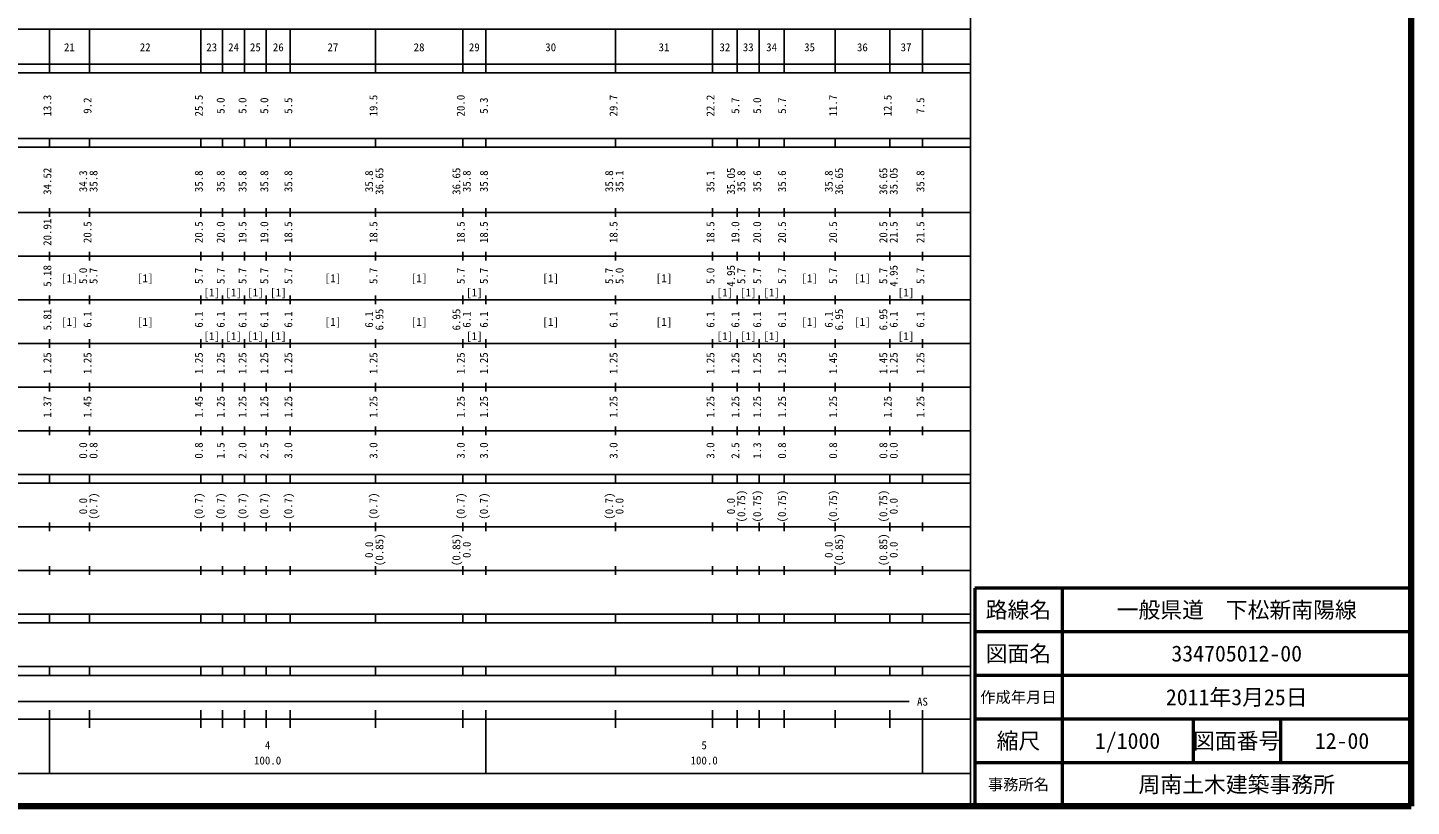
# Model space of a CAD drawing. Units: millimetres on the paper, enlarged 1000 times. Extents: x 40000 to 680000, y 20000 to 380000.
# Drawn here: x 363034 to 680000, y 20000 to 198357 of the extents above; entities that cross this region are included whole.
import ezdxf
from ezdxf.enums import TextEntityAlignment as Align

# ---------------------------------------------------------------- set-up
doc = ezdxf.new("R2010")
doc.units = ezdxf.units.MM
doc.header["$LTSCALE"] = 1000
for name, color, linetype, lineweight in [('M-TTL', 2, 'Continuous', 140), ('M-TTL-BAND', 7, 'Continuous', 25), ('M-TTL-FRAM', 2, 'Continuous', 50), ('M-TTL-LINE', 7, 'Continuous', 50)]:
    doc.layers.add(name, color=color, linetype=linetype, lineweight=lineweight)
doc.layers.add('M-TTL-TXT', color=7, linetype='Continuous')
doc.styles.add('ＭＳ ゴシック', font='')
doc.styles.get('ＭＳ ゴシック').set_extended_font_data('MS Gothic')

msp = doc.modelspace()

# ---------------------------------------------------------------- linework, layer by layer
at = {"layer": 'M-TTL'}
for p, q in [((680000, 20000), (680000, 380000)), ((40000, 20000), (680000, 20000))]:
    msp.add_line(p, q, dxfattribs=at)
at = {"layer": 'M-TTL-BAND'}
for p, q in [((579000, 20000), (579000, 370000)), ((68000, 198000), (579000, 198000)), ((368000, 188000), (368000, 198000)), ((377200, 188000), (377200, 198000)), ((402700, 188000), (402700, 198000)), ((407700, 188000), (407700, 198000)), ((412700, 188000), (412700, 198000)), ((417700, 188000), (417700, 198000)), ((423200, 188000), (423200, 198000)), ((442700, 188000), (442700, 198000)), ((462700, 188000), (462700, 198000)), ((468000, 188000), (468000, 198000)), ((497700, 188000), (497700, 198000)), ((519900, 188000), (519900, 198000)), ((525600, 188000), (525600, 198000)), ((530600, 188000), (530600, 198000)), ((536300, 188000), (536300, 198000)), ((548000, 188000), (548000, 198000)), ((560500, 188000), (560500, 198000)), ((568000, 188000), (568000, 198000)), ((40000, 190000), (579000, 190000)), ((40000, 188000), (579000, 188000)), ((40000, 173000), (579000, 173000)), ((368000, 171000), (368000, 173000)), ((377200, 171000), (377200, 173000)), ((402700, 171000), (402700, 173000)), ((407700, 171000), (407700, 173000)), ((412700, 171000), (412700, 173000)), ((417700, 171000), (417700, 173000)), ((423200, 171000), (423200, 173000)), ((442700, 171000), (442700, 173000)), ((462700, 171000), (462700, 173000)), ((468000, 171000), (468000, 173000)), ((497700, 171000), (497700, 173000)), ((519900, 171000), (519900, 173000)), ((525600, 171000), (525600, 173000)), ((530600, 171000), (530600, 173000)), ((536300, 171000), (536300, 173000)), ((548000, 171000), (548000, 173000)), ((560500, 171000), (560500, 173000)), ((568000, 171000), (568000, 173000)), ((40000, 171000), (579000, 171000)), ((40000, 156000), (579000, 156000)), ((368000, 155000), (368000, 157000)), ((377200, 155000), (377200, 157000)), ((402700, 155000), (402700, 157000)), ((407700, 155000), (407700, 157000)), ((412700, 155000), (412700, 157000)), ((417700, 155000), (417700, 157000)), ((423200, 155000), (423200, 157000)), ((442700, 155000), (442700, 157000)), ((462700, 155000), (462700, 157000)), ((468000, 155000), (468000, 157000)), ((497700, 155000), (497700, 157000)), ((519900, 155000), (519900, 157000)), ((525600, 155000), (525600, 157000)), ((530600, 155000), (530600, 157000)), ((536300, 155000), (536300, 157000)), ((548000, 155000), (548000, 157000)), ((560500, 155000), (560500, 157000)), ((568000, 155000), (568000, 157000)), ((46000, 146000), (579000, 146000)), ((368000, 145000), (368000, 147000)), ((377200, 145000), (377200, 147000)), ((402700, 145000), (402700, 147000)), ((407700, 145000), (407700, 147000)), ((412700, 145000), (412700, 147000)), ((417700, 145000), (417700, 147000)), ((423200, 145000), (423200, 147000)), ((442700, 145000), (442700, 147000)), ((462700, 145000), (462700, 147000)), ((468000, 145000), (468000, 147000)), ((497700, 145000), (497700, 147000)), ((519900, 145000), (519900, 147000)), ((525600, 145000), (525600, 147000)), ((530600, 145000), (530600, 147000)), ((536300, 145000), (536300, 147000)), ((548000, 145000), (548000, 147000)), ((560500, 145000), (560500, 147000)), ((568000, 145000), (568000, 147000)), ((368000, 135000), (368000, 137000)), ((377200, 135000), (377200, 137000)), ((402700, 135000), (402700, 137000)), ((407700, 135000), (407700, 137000)), ((412700, 135000), (412700, 137000)), ((417700, 135000), (417700, 137000)), ((423200, 135000), (423200, 137000)), ((442700, 135000), (442700, 137000)), ((462700, 135000), (462700, 137000)), ((468000, 135000), (468000, 137000)), ((497700, 135000), (497700, 137000)), ((519900, 135000), (519900, 137000)), ((525600, 135000), (525600, 137000)), ((530600, 135000), (530600, 137000)), ((536300, 135000), (536300, 137000)), ((548000, 135000), (548000, 137000)), ((560500, 135000), (560500, 137000)), ((568000, 135000), (568000, 137000)), ((52000, 136000), (579000, 136000)), ((368000, 125000), (368000, 127000)), ((377200, 125000), (377200, 127000)), ((402700, 125000), (402700, 127000)), ((407700, 125000), (407700, 127000)), ((412700, 125000), (412700, 127000)), ((417700, 125000), (417700, 127000)), ((423200, 125000), (423200, 127000)), ((442700, 125000), (442700, 127000)), ((462700, 125000), (462700, 127000)), ((468000, 125000), (468000, 127000)), ((497700, 125000), (497700, 127000)), ((519900, 125000), (519900, 127000)), ((525600, 125000), (525600, 127000)), ((530600, 125000), (530600, 127000)), ((536300, 125000), (536300, 127000)), ((548000, 125000), (548000, 127000)), ((560500, 125000), (560500, 127000)), ((568000, 125000), (568000, 127000)), ((46000, 126000), (579000, 126000)), ((52000, 116000), (579000, 116000)), ((368000, 115000), (368000, 117000)), ((377200, 115000), (377200, 117000)), ((402700, 115000), (402700, 117000)), ((407700, 115000), (407700, 117000)), ((412700, 115000), (412700, 117000)), ((417700, 115000), (417700, 117000)), ((423200, 115000), (423200, 117000)), ((442700, 115000), (442700, 117000)), ((462700, 115000), (462700, 117000)), ((468000, 115000), (468000, 117000)), ((497700, 115000), (497700, 117000)), ((519900, 115000), (519900, 117000)), ((525600, 115000), (525600, 117000)), ((530600, 115000), (530600, 117000)), ((536300, 115000), (536300, 117000)), ((548000, 115000), (548000, 117000)), ((560500, 115000), (560500, 117000)), ((568000, 115000), (568000, 117000)), ((46000, 106000), (579000, 106000)), ((368000, 105000), (368000, 107000)), ((377200, 105000), (377200, 107000)), ((402700, 105000), (402700, 107000)), ((407700, 105000), (407700, 107000)), ((412700, 105000), (412700, 107000)), ((417700, 105000), (417700, 107000)), ((423200, 105000), (423200, 107000)), ((442700, 105000), (442700, 107000)), ((462700, 105000), (462700, 107000)), ((468000, 105000), (468000, 107000)), ((497700, 105000), (497700, 107000)), ((519900, 105000), (519900, 107000)), ((525600, 105000), (525600, 107000)), ((530600, 105000), (530600, 107000)), ((536300, 105000), (536300, 107000)), ((548000, 105000), (548000, 107000)), ((560500, 105000), (560500, 107000)), ((568000, 105000), (568000, 107000)), ((40000, 96000), (579000, 96000)), ((368000, 94000), (368000, 96000)), ((377200, 94000), (377200, 96000)), ((402700, 94000), (402700, 96000)), ((407700, 94000), (407700, 96000)), ((412700, 94000), (412700, 96000)), ((417700, 94000), (417700, 96000)), ((423200, 94000), (423200, 96000)), ((442700, 94000), (442700, 96000)), ((462700, 94000), (462700, 96000)), ((468000, 94000), (468000, 96000)), ((497700, 94000), (497700, 96000)), ((519900, 94000), (519900, 96000)), ((525600, 94000), (525600, 96000)), ((530600, 94000), (530600, 96000)), ((536300, 94000), (536300, 96000)), ((548000, 94000), (548000, 96000)), ((560500, 94000), (560500, 96000)), ((568000, 94000), (568000, 96000)), ((40000, 94000), (579000, 94000)), ((49000, 84000), (579000, 84000)), ((368000, 83000), (368000, 85000)), ((377200, 83000), (377200, 85000)), ((402700, 83000), (402700, 85000)), ((407700, 83000), (407700, 85000)), ((412700, 83000), (412700, 85000)), ((417700, 83000), (417700, 85000)), ((423200, 83000), (423200, 85000)), ((442700, 83000), (442700, 85000)), ((462700, 83000), (462700, 85000)), ((468000, 83000), (468000, 85000)), ((497700, 83000), (497700, 85000)), ((519900, 83000), (519900, 85000)), ((525600, 83000), (525600, 85000)), ((530600, 83000), (530600, 85000)), ((536300, 83000), (536300, 85000)), ((548000, 83000), (548000, 85000)), ((560500, 83000), (560500, 85000)), ((568000, 83000), (568000, 85000)), ((40000, 74000), (579000, 74000)), ((368000, 73000), (368000, 75000)), ((377200, 73000), (377200, 75000)), ((402700, 73000), (402700, 75000)), ((407700, 73000), (407700, 75000)), ((412700, 73000), (412700, 75000)), ((417700, 73000), (417700, 75000)), ((423200, 73000), (423200, 75000)), ((442700, 73000), (442700, 75000)), ((462700, 73000), (462700, 75000)), ((468000, 73000), (468000, 75000)), ((497700, 73000), (497700, 75000)), ((519900, 73000), (519900, 75000)), ((525600, 73000), (525600, 75000)), ((530600, 73000), (530600, 75000)), ((536300, 73000), (536300, 75000)), ((548000, 73000), (548000, 75000)), ((560500, 73000), (560500, 75000)), ((568000, 73000), (568000, 75000)), ((40000, 64000), (579000, 64000)), ((368000, 62000), (368000, 64000)), ((377200, 62000), (377200, 64000)), ((402700, 62000), (402700, 64000)), ((407700, 62000), (407700, 64000)), ((412700, 62000), (412700, 64000)), ((417700, 62000), (417700, 64000)), ((423200, 62000), (423200, 64000)), ((442700, 62000), (442700, 64000)), ((462700, 62000), (462700, 64000)), ((468000, 62000), (468000, 64000)), ((497700, 62000), (497700, 64000)), ((519900, 62000), (519900, 64000)), ((525600, 62000), (525600, 64000)), ((530600, 62000), (530600, 64000)), ((536300, 62000), (536300, 64000)), ((548000, 62000), (548000, 64000)), ((560500, 62000), (560500, 64000)), ((568000, 62000), (568000, 64000)), ((40000, 62000), (579000, 62000)), ((40000, 52000), (579000, 52000)), ((368000, 50000), (368000, 52000)), ((377200, 50000), (377200, 52000)), ((402700, 50000), (402700, 52000)), ((407700, 50000), (407700, 52000)), ((412700, 50000), (412700, 52000)), ((417700, 50000), (417700, 52000)), ((423200, 50000), (423200, 52000)), ((442700, 50000), (442700, 52000)), ((462700, 50000), (462700, 52000)), ((468000, 50000), (468000, 52000)), ((497700, 50000), (497700, 52000)), ((519900, 50000), (519900, 52000)), ((525600, 50000), (525600, 52000)), ((530600, 50000), (530600, 52000)), ((536300, 50000), (536300, 52000)), ((548000, 50000), (548000, 52000)), ((560500, 50000), (560500, 52000)), ((568000, 50000), (568000, 52000)), ((40000, 50000), (579000, 50000)), ((71000, 44000), (565000, 44000)), ((368000, 27500), (368000, 42000)), ((377200, 38000), (377200, 42000)), ((402700, 38000), (402700, 42000)), ((407700, 38000), (407700, 42000)), ((412700, 38000), (412700, 42000)), ((417700, 38000), (417700, 42000)), ((423200, 38000), (423200, 42000)), ((442700, 38000), (442700, 42000)), ((462700, 38000), (462700, 42000)), ((468000, 27500), (468000, 42000)), ((497700, 38000), (497700, 42000)), ((519900, 38000), (519900, 42000)), ((525600, 38000), (525600, 42000)), ((530600, 38000), (530600, 42000)), ((536300, 38000), (536300, 42000)), ((548000, 38000), (548000, 42000)), ((560500, 38000), (560500, 42000)), ((568000, 27500), (568000, 42000)), ((40000, 40000), (579000, 40000)), ((68000, 27500), (579000, 27500))]:
    msp.add_line(p, q, dxfattribs=at)
at = {"layer": 'M-TTL-FRAM'}
for p, q in [((680000, 70000), (580000, 70000)), ((580000, 70000), (580000, 20000))]:
    msp.add_line(p, q, dxfattribs=at)
at = {"layer": 'M-TTL-LINE'}
for p, q in [((600000, 70000), (600000, 20000)), ((680000, 60000), (580000, 60000)), ((680000, 50000), (580000, 50000)), ((680000, 40000), (580000, 40000)), ((630000, 40000), (630000, 30000)), ((650000, 40000), (650000, 30000)), ((680000, 30000), (580000, 30000))]:
    msp.add_line(p, q, dxfattribs=at)

# ---------------------------------------------------------------- texts
at = {"layer": 'M-TTL-BAND', "style": 'ＭＳ ゴシック'}
for s, p in [('21', (372600, 192405)), ('22', (389950, 192405)), ('23', (405200, 192405)), ('24', (410200, 192405)), ('25', (415200, 192405)), ('26', (420450, 192405)), ('27', (432950, 192405)), ('28', (452700, 192405)), ('29', (465350, 192405)), ('30', (482850, 192405)), ('31', (508800, 192405)), ('32', (522750, 192405)), ('33', (528100, 192405)), ('34', (533450, 192405)), ('35', (542150, 192405)), ('36', (554250, 192405)), ('37', (564250, 192405)), ('[1]', (372600, 139500)), ('[1]', (389950, 139500)), ('[1]', (432950, 139500)), ('[1]', (452700, 139500)), ('[1]', (482850, 139500)), ('[1]', (508800, 139500)), ('[1]', (542150, 139500)), ('[1]', (554250, 139500)), ('[1]', (405200, 136234)), ('[1]', (410200, 136234)), ('[1]', (415200, 136234)), ('[1]', (420450, 136234)), ('[1]', (465350, 136234)), ('[1]', (522750, 136234)), ('[1]', (528100, 136234)), ('[1]', (533450, 136234)), ('[1]', (564250, 136234)), ('[1]', (372600, 129500)), ('[1]', (389950, 129500)), ('[1]', (432950, 129500)), ('[1]', (452700, 129500)), ('[1]', (482850, 129500)), ('[1]', (508800, 129500)), ('[1]', (542150, 129500)), ('[1]', (554250, 129500)), ('[1]', (405200, 126234)), ('[1]', (410200, 126234)), ('[1]', (415200, 126234)), ('[1]', (420450, 126234)), ('[1]', (465350, 126234)), ('[1]', (522750, 126234)), ('[1]', (528100, 126234)), ('[1]', (533450, 126234)), ('[1]', (564250, 126234)), ('AS', (568000, 42500)), ('4', (418000, 32523)), ('5', (518000, 32523)), ('100.0', (418000, 29033)), ('100.0', (518000, 29033))]:
    msp.add_text(s, height=1833, dxfattribs=at).set_placement(p, align=Align.BOTTOM_CENTER)
for s, p in [('13.3', (369000, 180500)), ('9.2', (378200, 180500)), ('25.5', (403700, 180500)), ('5.0', (408700, 180500)), ('5.0', (413700, 180500)), ('5.0', (418700, 180500)), ('5.5', (424200, 180500)), ('19.5', (443700, 180500)), ('20.0', (463700, 180500)), ('5.3', (469000, 180500)), ('29.7', (498700, 180500)), ('22.2', (520900, 180500)), ('5.7', (526600, 180500)), ('5.0', (531600, 180500)), ('5.7', (537300, 180500)), ('11.7', (549000, 180500)), ('12.5', (561500, 180500)), ('7.5', (569000, 180500)), ('34.52', (369000, 163174)), ('34.3', (377200, 163174)), ('35.8', (379570, 163174)), ('35.8', (403700, 163174)), ('35.8', (408700, 163174)), ('35.8', (413700, 163174)), ('35.8', (418700, 163174)), ('35.8', (424200, 163174)), ('35.8', (442700, 163174)), ('36.65', (445070, 163174)), ('36.65', (462700, 163174)), ('35.8', (465070, 163174)), ('35.8', (469000, 163174)), ('35.8', (497700, 163174)), ('35.1', (500070, 163174)), ('35.1', (520900, 163174)), ('35.05', (525600, 163174)), ('35.8', (527970, 163174)), ('35.6', (531600, 163174)), ('35.6', (537300, 163174)), ('35.8', (548000, 163174)), ('36.65', (550370, 163174)), ('36.65', (560500, 163174)), ('35.05', (562870, 163174)), ('35.8', (569000, 163174)), ('20.91', (369000, 151500)), ('20.5', (378200, 151500)), ('20.5', (403700, 151500)), ('20.0', (408700, 151500)), ('19.5', (413700, 151500)), ('19.0', (418700, 151500)), ('18.5', (424200, 151500)), ('18.5', (443700, 151500)), ('18.5', (463700, 151500)), ('18.5', (469000, 151500)), ('18.5', (498700, 151500)), ('18.5', (520900, 151500)), ('19.0', (526600, 151500)), ('20.0', (531600, 151500)), ('20.5', (537300, 151500)), ('20.5', (549000, 151500)), ('20.5', (560500, 151500)), ('21.5', (562870, 151500)), ('21.5', (569000, 151500)), ('5.18', (369000, 141500)), ('5.0', (377200, 141500)), ('5.7', (379570, 141500)), ('5.7', (403700, 141500)), ('5.7', (408700, 141500)), ('5.7', (413700, 141500)), ('5.7', (418700, 141500)), ('5.7', (424200, 141500)), ('5.7', (443700, 141500)), ('5.7', (463700, 141500)), ('5.7', (469000, 141500)), ('5.7', (497700, 141500)), ('5.0', (500070, 141500)), ('5.0', (520900, 141500)), ('4.95', (525600, 141500)), ('5.7', (527970, 141500)), ('5.7', (531600, 141500)), ('5.7', (537300, 141500)), ('5.7', (549000, 141500)), ('5.7', (560500, 141500)), ('4.95', (562870, 141500)), ('5.7', (569000, 141500)), ('5.81', (369000, 131500)), ('6.1', (378200, 131500)), ('6.1', (403700, 131500)), ('6.1', (408700, 131500)), ('6.1', (413700, 131500)), ('6.1', (418700, 131500)), ('6.1', (424200, 131500)), ('6.1', (442700, 131500)), ('6.95', (445070, 131500)), ('6.95', (462700, 131500)), ('6.1', (465070, 131500)), ('6.1', (469000, 131500)), ('6.1', (498700, 131500)), ('6.1', (520900, 131500)), ('6.1', (526600, 131500)), ('6.1', (531600, 131500)), ('6.1', (537300, 131500)), ('6.1', (548000, 131500)), ('6.95', (550370, 131500)), ('6.95', (560500, 131500)), ('6.1', (562870, 131500)), ('6.1', (569000, 131500)), ('1.25', (369000, 121500)), ('1.25', (378200, 121500)), ('1.25', (403700, 121500)), ('1.25', (408700, 121500)), ('1.25', (413700, 121500)), ('1.25', (418700, 121500)), ('1.25', (424200, 121500)), ('1.25', (443700, 121500)), ('1.25', (463700, 121500)), ('1.25', (469000, 121500)), ('1.25', (498700, 121500)), ('1.25', (520900, 121500)), ('1.25', (526600, 121500)), ('1.25', (531600, 121500)), ('1.25', (537300, 121500)), ('1.45', (549000, 121500)), ('1.45', (560500, 121500)), ('1.25', (562870, 121500)), ('1.25', (569000, 121500)), ('1.37', (369000, 111500)), ('1.45', (378200, 111500)), ('1.45', (403700, 111500)), ('1.25', (408700, 111500)), ('1.25', (413700, 111500)), ('1.25', (418700, 111500)), ('1.25', (424200, 111500)), ('1.25', (443700, 111500)), ('1.25', (463700, 111500)), ('1.25', (469000, 111500)), ('1.25', (498700, 111500)), ('1.25', (520900, 111500)), ('1.25', (526600, 111500)), ('1.25', (531600, 111500)), ('1.25', (537300, 111500)), ('1.25', (549000, 111500)), ('1.25', (561500, 111500)), ('1.25', (569000, 111500)), ('0.0', (377200, 101500)), ('0.8', (379570, 101500)), ('0.8', (403700, 101500)), ('1.5', (408700, 101500)), ('2.0', (413700, 101500)), ('2.5', (418700, 101500)), ('3.0', (424200, 101500)), ('3.0', (443700, 101500)), ('3.0', (463700, 101500)), ('3.0', (469000, 101500)), ('3.0', (498700, 101500)), ('3.0', (520900, 101500)), ('2.5', (526600, 101500)), ('1.3', (531600, 101500)), ('0.8', (537300, 101500)), ('0.8', (549000, 101500)), ('0.8', (560500, 101500)), ('0.0', (562870, 101500)), ('(0.75)', (527970, 88764)), ('(0.75)', (531600, 88764)), ('(0.75)', (537300, 88764)), ('(0.75)', (549000, 88764)), ('(0.75)', (560500, 88764)), ('0.0', (377200, 88764)), ('(0.7)', (379570, 88764)), ('(0.7)', (403700, 88764)), ('(0.7)', (408700, 88764)), ('(0.7)', (413700, 88764)), ('(0.7)', (418700, 88764)), ('(0.7)', (424200, 88764)), ('(0.7)', (443700, 88764)), ('(0.7)', (463700, 88764)), ('(0.7)', (469000, 88764)), ('(0.7)', (497700, 88764)), ('0.0', (500070, 88764)), ('0.0', (525600, 88764)), ('0.0', (562870, 88764)), ('0.0', (442700, 78764)), ('(0.85)', (445070, 78764)), ('(0.85)', (462700, 78764)), ('0.0', (465070, 78764)), ('0.0', (548000, 78764)), ('(0.85)', (550370, 78764)), ('(0.85)', (560500, 78764)), ('0.0', (562870, 78764))]:
    msp.add_text(s, height=1833, rotation=90, dxfattribs=at).set_placement(p, align=Align.BOTTOM_CENTER)
at = {"layer": 'M-TTL-TXT', "style": 'ＭＳ ゴシック'}
for s, height, p in [('路線名', 3666, (590000, 65000)), ('路線名', 3666, (590000, 65000)), ('一般県道\u3000下松新南陽線', 3666, (640000, 65000)), ('図面名', 3666, (590000, 55000)), ('図面名', 3666, (590000, 55000)), ('334705012-00', 3666, (640000, 55000)), ('作成年月日', 2566, (590000, 45000)), ('作成年月日', 2566, (590000, 45000)), ('2011年3月25日', 3666, (640000, 45000)), ('縮尺', 3666, (590000, 35000)), ('縮尺', 3666, (590000, 35000)), ('1/1000', 3666, (615000, 35000)), ('図面番号', 3666, (640000, 35000)), ('図面番号', 3666, (640000, 35000)), ('12-00', 3666, (664125, 35000)), ('事務所名', 2566, (590000, 25000)), ('事務所名', 2566, (590000, 25000)), ('周南土木建築事務所', 3666, (640000, 25000))]:
    msp.add_text(s, height=height, dxfattribs=at).set_placement(p, align=Align.MIDDLE_CENTER)

doc.saveas('drawing.dxf')
